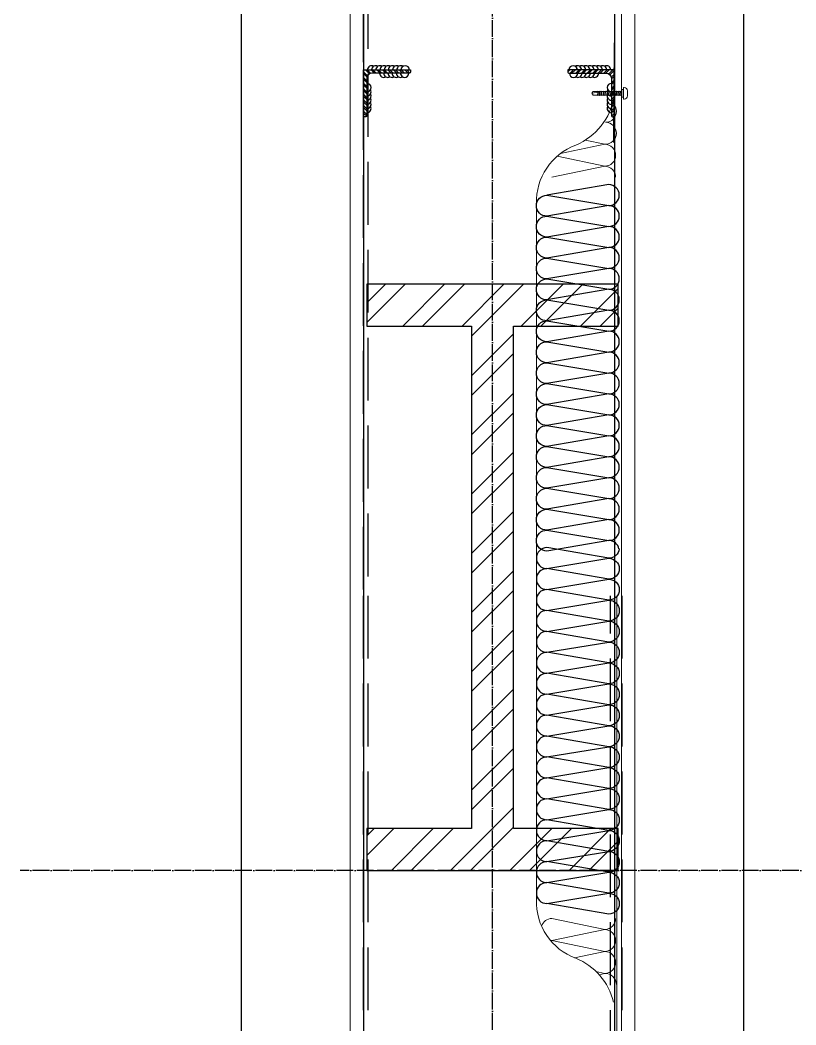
# Model space of a CAD drawing. Extents: x -1899985 to 1774885, y 556286 to 2175695.
# Drawn here: x -1481708 to -1480781, y 574323 to 575523 of the extents above; entities that cross this region are included whole.
import ezdxf
from ezdxf.xclip import XClip

# ---------------------------------------------------------------- set-up
doc = ezdxf.new("R2010")
doc.units = 0
doc.header["$LTSCALE"] = 10
doc.header["$MEASUREMENT"] = 0
doc.header["$XCLIPFRAME"] = 0
doc.linetypes.add('20剖面图$0$DOTE', pattern=[2.4200000000000004, 2, -0.2, 0.02, -0.2])
doc.linetypes.add('20剖面图$0$ZN-DASH', pattern=[0.35, 0.25, -0.1])
for name, color, linetype in [('20剖面图$0$!ZN1-填充-8', 8, 'Continuous'), ('20剖面图$0$!ZN4-焊缝-8', 8, 'Continuous'), ('20剖面图$0$!ZN5-钢材投影-40', 40, 'Continuous'), ('20剖面图$0$!ZN5-钢材断面-2', 2, 'Continuous'), ('20剖面图$0$!ZN6-虚线-8', 8, '20剖面图$0$ZN-DASH'), ('20剖面图$0$A-AXIS-DOTE', 14, '20剖面图$0$DOTE'), ('20剖面图$0$A-LIN-V', 9, 'Continuous'), ('20剖面图$0$COLUMN', 9, 'Continuous'), ('20剖面图$0$Fill', 8, 'Continuous'), ('20剖面图$0$建-墙-填充', 8, 'Continuous'), ('20剖面图$0$建-柱-钢', 9, 'Continuous'), ('A-LIN-V', 9, 'Continuous')]:
    doc.layers.add(name, color=color, linetype=linetype)
doc.layers.add('20剖面图$0$0_INSULATION', color=252, linetype='Continuous', lineweight=9, transparency=0.2)
doc.layers.add('20剖面图$0$0_SCREW RIVET', color=4, linetype='Continuous', lineweight=15)
doc.layers.add('20剖面图$0$彩钢板', color=6, linetype='Continuous', lineweight=15)

# ---------------------------------------------------------------- blocks, each defined once
blk = doc.blocks.new('20剖面图$0$G$C845E5159')
at = {"layer": '20剖面图$0$COLUMN'}
blk.add_lwpolyline([(300.0000000009313, 699.9999999990687), (300.0000000006985, -11000.00000000093), (-299.9999999993015, -11000.00000000093), (-299.9999999995343, 699.9999999990687), (300.0000000009313, 699.9999999990687)], dxfattribs=at)
blk = doc.blocks.new('20剖面图$0$2342432')
at = {"layer": '20剖面图$0$0_INSULATION'}
for p, q in [((-1752476.222162217, 571392.5077114896), (-1752487.106872022, 571390.2451245631)), ((-1752483.533879833, 571394.0249372249), (-1752476.222162217, 571392.5077114896)), ((-1752512.567488662, 571373.8285616783), (-1752476.217608388, 571366.2857411366)), ((-1752476.217608388, 571366.2857411366), (-1752539.343846043, 571353.1637927708)), ((-1752539.343846043, 571353.1637927708), (-1752476.21305456, 571340.0637707837)), ((-1752476.21305456, 571340.0637707837), (-1752539.339292215, 571326.9418224179)), ((-1752557.82251229, 570885.4520361924), (-1752557.82251229, 571304.499488759)), ((-1752557.82251229, 571298.9105479163), (-1752557.82251229, 570885.4520361924)), ((-1752557.82251229, 570473.2973347078), (-1752557.82251229, 570885.4520361924)), ((-1752539.393938156, 570441.6054666529), (-1752476.263146673, 570428.5054446658)), ((-1752476.263146673, 570428.5054446658), (-1752533.280449516, 570416.653350645)), ((-1752529.075160942, 570413.2432324134), (-1752476.258592844, 570402.2834743129)), ((-1752476.258592844, 570402.2834743129), (-1752499.786543443, 570397.392757483))]:
    blk.add_line(p, q, dxfattribs=at)
for centre, radius, start, end in [((-1752539.406364597, 571444.6588107727), 75.75861058733942, 292.1666433691794, 346.2521164814142), ((-1752485.854372671, 571306.9565950143), 72.01007215283161, 110.2875112846233, 181.9554091079993), ((-1752485.854372671, 570470.8402284525), 72.0100721528292, 178.0445908920007, 249.7124887153767), ((-1752540.959601969, 570332.4043017481), 77.0328910046967, 9.827985264069547, 66.96933935180967)]:
    blk.add_arc(centre, radius, start, end, dxfattribs=at)
at = {"layer": '20剖面图$0$0_INSULATION', "extrusion": (0, 0, -1)}
for centre, major_axis, ratio, start_param, end_param in [((-1752475.473387921, 571405.8577878777), (-8.381229425083259, -10.65084468578086), 0.9607585218752868, 4.082779993727787, 5.653576320523127), ((-1752476.219885302, 571379.396726313), (-0.002276914641104071, 13.11098517646307), 0.98825321593543, 3.22430970811638e-11, 1.570796326826422), ((-1752476.219885302, 571379.396726313), (-0.002276913998807523, 13.11098517644863), 0.9882532159365272, 1.570796326776899, 3.141592653572465), ((-1752476.215331474, 571353.1747559601), (-0.002276914641104071, 13.11098517646307), 0.98825321593543, 3.22430970811638e-11, 1.570796326826422), ((-1752539.341569129, 571340.0528075944), (-0.002276913227591154, 13.11098517646332), 0.9882532159332102, 6.139661749825465, 6.283185307102736), ((-1752539.346122958, 571366.2747779473), (-0.002276913227591154, 13.11098517646332), 0.9882532159332102, 3.141592653512943, 3.269368162938339), ((-1752476.215331474, 571353.1747559601), (-0.002276913998807523, 13.11098517644863), 0.9882532159365272, 1.570796326776899, 3.141592653572465), ((-1752539.341569129, 571340.0528075944), (-0.002276913227591154, 13.11098517646332), 0.9882532159332102, 3.141592653512943, 4.40714468953711), ((-1752476.210777646, 571326.9527856073), (-0.002276914641104071, 13.11098517646307), 0.98825321593543, 3.22430970811638e-11, 1.570796326826422), ((-1752476.265423587, 570441.6164298422), (-0.002276913998807523, 13.11098517644863), 0.9882532159365272, 1.570796326776899, 3.141592653572465), ((-1752476.260869759, 570415.3944594894), (-0.002276914641104071, 13.11098517646307), 0.98825321593543, 3.22430970811638e-11, 1.570796326826422), ((-1752476.260869759, 570415.3944594894), (-0.002276913998807523, 13.11098517644863), 0.9882532159365272, 1.570796326776899, 3.141592653572465), ((-1752475.25631593, 570389.1724891365), (-0.002276913998807523, 13.11098517644863), 0.9882532159365272, 1.570796326776899, 3.141592653572465), ((-1752475.251762102, 570362.9505187835), (-0.002276914641104071, 13.11098517646307), 0.98825321593543, 3.22430970811638e-11, 1.570796326826422), ((-1752475.251762102, 570362.9505187835), (-0.002276913998807523, 13.11098517644863), 0.9882532159365272, 1.570796326776899, 2.416555155843697)]:
    blk.add_ellipse(centre, major_axis=major_axis, ratio=ratio, start_param=start_param, end_param=end_param, dxfattribs=at)
at = {"layer": '20剖面图$0$0_INSULATION', "extrusion": (0, 0, -0.9999999999999998)}
blk.add_ellipse((-1752475.505270505, 570388.9335664853), major_axis=(-8.385376775016718, 10.64778926701664), ratio=0.9607471217953485, start_param=0.6296547296342334, end_param=2.200451056428872, dxfattribs=at)
at = {"layer": '20剖面图$0$Fill'}
for points in [[(-1752459.074004782, 570885.4520361924, 0.385562676401207), (-1752471.513043955, 570896.7190299229), (-1752545.492588243, 570884.0489539708, -1), (-1752545.492588243, 570909.0489539708), (-1752471.513043955, 570896.7190299229, 1), (-1752471.513043955, 570921.7190299229), (-1752545.492588243, 570909.0489539708, -1), (-1752545.492588243, 570934.0489539708), (-1752471.513043955, 570921.7190299229, 1), (-1752471.513043955, 570946.7190299229), (-1752545.492588243, 570934.0489539708, -1), (-1752545.492588243, 570959.0489539708), (-1752471.513043955, 570946.7190299229, 1), (-1752471.513043955, 570971.7190299229), (-1752545.492588243, 570959.0489539708, -1), (-1752545.492588243, 570984.0489539708), (-1752471.513043955, 570971.7190299229, 1), (-1752471.513043955, 570996.7190299229), (-1752545.492588243, 570984.0489539708, -1), (-1752545.492588243, 571009.0489539708), (-1752471.513043955, 570996.7190299229, 1), (-1752471.513043955, 571021.7190299229), (-1752545.492588243, 571009.0489539708, -1), (-1752545.492588243, 571034.0489539708), (-1752471.513043955, 571021.7190299229, 1), (-1752471.513043955, 571046.7190299229), (-1752545.492588243, 571034.0489539708, -1), (-1752545.492588243, 571059.0489539708), (-1752471.513043955, 571046.7190299229, 1), (-1752471.513043955, 571071.7190299229), (-1752545.492588243, 571059.0489539708, -1), (-1752545.492588243, 571084.0489539708), (-1752471.513043955, 571071.7190299229, 1), (-1752471.513043955, 571096.7190299229), (-1752545.492588243, 571084.0489539708, -1), (-1752545.492588243, 571109.0489539708), (-1752471.513043955, 571096.7190299229, 1), (-1752471.513043955, 571121.7190299229), (-1752545.492588243, 571109.0489539708, -1), (-1752545.492588243, 571134.0489539708), (-1752471.513043955, 571121.7190299229, 1), (-1752471.513043955, 571146.7190299229), (-1752545.492588243, 571134.0489539708, -1), (-1752545.492588243, 571159.0489539708), (-1752471.513043955, 571146.7190299229, 1), (-1752471.513043955, 571171.7190299229), (-1752545.492588243, 571159.0489539708, -1), (-1752545.492588243, 571184.0489539708), (-1752471.513043955, 571171.7190299229, 1), (-1752471.513043955, 571196.7190299229), (-1752545.492588243, 571184.0489539708, -1), (-1752545.492588243, 571209.0489539708), (-1752471.513043955, 571196.7190299229, 1), (-1752471.513043955, 571221.7190299229), (-1752545.492588243, 571209.0489539708, -1), (-1752545.492588243, 571234.0489539708), (-1752471.513043955, 571221.7190299229, 1), (-1752471.513043955, 571246.7190299229), (-1752545.492588243, 571234.0489539708, -1), (-1752545.492588243, 571259.0489539708), (-1752471.513043955, 571246.7190299229, 1), (-1752471.513043955, 571271.7190299229), (-1752545.492588243, 571259.0489539708, -1), (-1752545.492588243, 571284.0489539708), (-1752471.513043955, 571271.7190299229, 1), (-1752471.513043955, 571296.7190299229), (-1752545.492588243, 571284.0489539708, -1), (-1752545.492588243, 571309.0489539708), (-1752471.513043955, 571296.7190299229, 1), (-1752471.513043955, 571321.7190299229), (-1752545.492588243, 571309.0489539708)], [(-1752459.273168057, 570885.4520361924, -0.3555469555555305), (-1752471.513043955, 570875.4888527013), (-1752545.492588243, 570888.1589286533, 1), (-1752545.492588243, 570863.1589286533), (-1752471.513043955, 570875.4888527013, -1), (-1752471.513043955, 570850.4888527013), (-1752545.492588243, 570863.1589286533, 1), (-1752545.492588243, 570838.1589286533), (-1752471.513043955, 570850.4888527013, -1), (-1752471.513043955, 570825.4888527013), (-1752545.492588243, 570838.1589286533, 1), (-1752545.492588243, 570813.1589286533), (-1752471.513043955, 570825.4888527013, -1), (-1752471.513043955, 570800.4888527013), (-1752545.492588243, 570813.1589286533, 1), (-1752545.492588243, 570788.1589286533), (-1752471.513043955, 570800.4888527013, -1), (-1752471.513043955, 570775.4888527013), (-1752545.492588243, 570788.1589286533, 1), (-1752545.492588243, 570763.1589286533), (-1752471.513043955, 570775.4888527013, -1), (-1752471.513043955, 570750.4888527013), (-1752545.492588243, 570763.1589286533, 1), (-1752545.492588243, 570738.1589286533), (-1752471.513043955, 570750.4888527013, -1), (-1752471.513043955, 570725.4888527013), (-1752545.492588243, 570738.1589286533, 1), (-1752545.492588243, 570713.1589286533), (-1752471.513043955, 570725.4888527013, -1), (-1752471.513043955, 570700.4888527013), (-1752545.492588243, 570713.1589286533, 1), (-1752545.492588243, 570688.1589286533), (-1752471.513043955, 570700.4888527013, -1), (-1752471.513043955, 570675.4888527013), (-1752545.492588243, 570688.1589286533, 1), (-1752545.492588243, 570663.1589286533), (-1752471.513043955, 570675.4888527013, -1), (-1752471.513043955, 570650.4888527013), (-1752545.492588243, 570663.1589286533, 1), (-1752545.492588243, 570638.1589286533), (-1752471.513043955, 570650.4888527013, -1), (-1752471.513043955, 570625.4888527013), (-1752545.492588243, 570638.1589286533, 1), (-1752545.492588243, 570613.1589286533), (-1752471.513043955, 570625.4888527013, -1), (-1752471.513043955, 570600.4888527013), (-1752545.492588243, 570613.1589286533, 1), (-1752545.492588243, 570588.1589286533), (-1752471.513043955, 570600.4888527013, -1), (-1752471.513043955, 570575.4888527013), (-1752545.492588243, 570588.1589286533, 1), (-1752545.492588243, 570563.1589286533), (-1752471.513043955, 570575.4888527013, -1), (-1752471.513043955, 570550.4888527013), (-1752545.492588243, 570563.1589286533, 1), (-1752545.492588243, 570538.1589286533), (-1752471.513043955, 570550.4888527013, -1), (-1752471.513043955, 570525.4888527013), (-1752545.492588243, 570538.1589286533, 1), (-1752545.492588243, 570513.1589286533), (-1752471.513043955, 570525.4888527013, -1), (-1752471.513043955, 570500.4888527013), (-1752545.492588243, 570513.1589286533, 1), (-1752545.492588243, 570488.1589286533), (-1752471.513043955, 570500.4888527013, -1), (-1752471.513043955, 570475.4888527013), (-1752545.492588243, 570488.1589286533, 1), (-1752545.492588243, 570463.1589286533), (-1752471.513043955, 570475.4888527013, -1), (-1752471.513043955, 570450.4888527013), (-1752545.492588243, 570463.1589286533)]]:
    blk.add_lwpolyline(points, format="xyb", dxfattribs=at)
blk = doc.blocks.new('20剖面图$0$ZN-角钢56X56X4')
at = {"layer": '20剖面图$0$!ZN1-填充-8'}
h = blk.add_hatch(dxfattribs=at)
h.set_pattern_fill('ANSI32', color=256, scale=0.5, style=0)
h.set_pattern_definition([(45, (0, 0), (-3.367596045400933, 3.367596045400933), []), (45, (2.245065, 0), (-3.367596045400933, 3.367596045400933), [])])
edge = h.paths.add_edge_path()
edge.add_line((0, 0), (-1.243449787580175e-14, 56))
edge.add_line((0, 56), (2.66666666666606, 56))
edge.add_arc((2.666666666665151, 54.66666666666515), 1.333333333334849, 359.99999999996095, 449.99999999996095, ccw=False)
edge.add_line((4, 54.66666666666424), (4.00000000000001, 10))
edge.add_arc((10, 10), 6, 180, 270)
edge.add_line((10, 4), (54.66666666666606, 4.00000000000001))
edge.add_arc((54.66666666666515, 2.666666666665151), 1.333333333334849, 359.99999999996095, 449.99999999996095, ccw=False)
edge.add_line((56, 2.666666666664241), (56, 0))
edge.add_line((56, 0), (0, -1.243449787580175e-14))
at = {"layer": '20剖面图$0$!ZN5-钢材断面-2'}
blk.add_lwpolyline([(0, 0), (0, 56), (2.66666666666606, 56, -0.4142135623730951), (4, 54.66666666666424), (4, 10, 0.4142135623730951), (10, 4), (54.66666666666606, 4, -0.4142135623730951), (56, 2.666666666664241), (56, 0), (0, 0)], format="xyb", dxfattribs=at)
blk = doc.blocks.new('20剖面图$0$G$CBF9D2CED')
at = {"layer": '20剖面图$0$建-墙-填充'}
h = blk.add_hatch(dxfattribs=at)
h.set_pattern_fill('金属', color=256, scale=20, style=0)
h.set_pattern_definition([(45, (0, 0), (-35.35533905932738, 35.35533905932738), []), (45, (23.570226, 0), (-35.35533905932738, 35.35533905932738), [])])
h.paths.add_polyline_path([(-150.0000014852267, 2.117594704031944e-07), (-150.0000014852267, -49.99999992363155), (-25, -50), (-24.99999997392297, -649.9999995322432), (-150.0000006088521, -649.9999998990679), (-150.0000004386529, -700.0000004129251), (150.000001758337, -700.0000000594882), (150.0000015965197, -650.0000006910414), (24.99999989033677, -650.0000002298038), (25, -50), (149.9999985147733, -49.99999992363155), (149.9999985147733, 7.636845111846924e-08)])
at = {"layer": '20剖面图$0$建-柱-钢'}
for p, q in [((-150.0000014852267, 2.117594704031944e-07), (-150.0000014852267, -49.99999992363155)), ((149.9999985147733, 7.636845111846924e-08), (-150.0000014852267, 2.117594704031944e-07)), ((149.9999985147733, -49.99999992363155), (149.9999985147733, 7.636845111846924e-08)), ((-150.0000014852267, -49.99999992363155), (-25, -50)), ((-25, -50), (-24.99999997392297, -649.9999995322432)), ((24.99999989033677, -650.0000002298038), (25, -50)), ((25, -50), (149.9999985147733, -49.99999992363155)), ((-24.99999997392297, -649.9999995322432), (-150.0000006088521, -649.9999998990679)), ((-150.0000006088521, -649.9999998990679), (-150.0000004386529, -700.0000004129251)), ((150.0000015965197, -650.0000006910414), (24.99999989033677, -650.0000002298038)), ((150.000001758337, -700.0000000594882), (150.0000015965197, -650.0000006910414)), ((-150.0000004386529, -700.0000004129251), (150.000001758337, -700.0000000594882))]:
    blk.add_line(p, q, dxfattribs=at)
blk = doc.blocks.new('20剖面图')
at = {"layer": '20剖面图$0$!ZN4-焊缝-8', "color": 8, "ltscale": 20}
for centre, radius, start, end in [((-1481287.697494952, 575463.4520262489), 4.999999999990565, 60.00000000002999, 180), ((-1481282.697494952, 575463.4520262489), 4.999999999990565, 60.00000000002999, 180), ((-1481282.697494952, 575463.4520262489), 4.999999999985448, 119.99999999997, 180), ((-1481277.697494952, 575463.4520262489), 4.999999999990565, 60.00000000002999, 180), ((-1481277.697494952, 575463.4520262489), 4.999999999985448, 119.99999999997, 180), ((-1481272.697494952, 575463.4520262489), 4.999999999990565, 60.00000000002999, 180), ((-1481272.697494952, 575463.4520262489), 4.999999999985448, 119.99999999997, 180), ((-1481267.697494952, 575463.4520262489), 4.999999999990565, 60.00000000002999, 180), ((-1481267.697494952, 575463.4520262489), 4.999999999985448, 119.99999999997, 180), ((-1481262.697494952, 575463.4520262489), 4.999999999990565, 60.00000000002999, 180), ((-1481262.697494952, 575463.4520262489), 4.999999999985448, 119.99999999997, 180), ((-1481257.697494952, 575463.4520262489), 4.999999999990565, 60.00000000002999, 180), ((-1481257.697494952, 575463.4520262489), 4.999999999985448, 119.99999999997, 180), ((-1481252.697494952, 575463.4520262489), 4.999999999990565, 60.00000000002999, 180), ((-1481252.697494952, 575463.4520262489), 5, 119.99999999997, 180), ((-1481247.697494952, 575463.4520262489), 5, 0, 180), ((-1481247.697494952, 575463.4520262489), 5, 119.99999999997, 180), ((-1481047.043847408, 575463.4520262489), 5, 0, 180), ((-1481042.043847408, 575463.4520262489), 4.999999999990565, 0, 119.99999999997), ((-1481047.043847408, 575463.4520262489), 5, 0, 60.00000000002999), ((-1481037.043847408, 575463.4520262489), 4.999999999990565, 0, 119.99999999997), ((-1481042.043847408, 575463.4520262489), 5, 0, 60.00000000002999), ((-1481032.043847408, 575463.4520262489), 4.999999999990565, 0, 119.99999999997), ((-1481037.043847408, 575463.4520262489), 4.999999999985448, 0, 60.00000000002999), ((-1481027.043847408, 575463.4520262489), 4.999999999990565, 0, 119.99999999997), ((-1481032.043847408, 575463.4520262489), 4.999999999985448, 0, 60.00000000002999), ((-1481022.043847408, 575463.4520262489), 4.999999999990565, 0, 119.99999999997), ((-1481027.043847408, 575463.4520262489), 4.999999999985448, 0, 60.00000000002999), ((-1481017.043847408, 575463.4520262489), 4.999999999990565, 0, 119.99999999997), ((-1481022.043847408, 575463.4520262489), 4.999999999985448, 0, 60.00000000002999), ((-1481012.043847408, 575463.4520262489), 4.999999999990565, 0, 119.99999999997), ((-1481017.043847408, 575463.4520262489), 4.999999999985448, 0, 60.00000000002999), ((-1481007.043847408, 575463.4520262489), 4.999999999990565, 0, 119.99999999997), ((-1481012.043847408, 575463.4520262489), 4.999999999985448, 0, 60.00000000002999), ((-1481273.289581826, 575459.4520262489), 4.999999999990565, 180, 299.99999999997), ((-1481268.289581826, 575459.4520262489), 4.999999999990565, 180, 299.99999999997), ((-1481268.289581826, 575459.4520262489), 5, 180, 240.00000000003), ((-1481263.289581826, 575459.4520262489), 4.999999999990565, 180, 299.99999999997), ((-1481263.289581826, 575459.4520262489), 5, 180, 240.00000000003), ((-1481258.289581826, 575459.4520262489), 4.999999999990565, 180, 299.99999999997), ((-1481258.289581826, 575459.4520262489), 5, 180, 240.00000000003), ((-1481253.289581826, 575459.4520262489), 4.999999999990565, 180, 299.99999999997), ((-1481253.289581826, 575459.4520262489), 5, 180, 240.00000000003), ((-1481248.289581826, 575459.4520262489), 5, 180, 0), ((-1481248.289581826, 575459.4520262489), 5, 180, 240.00000000003), ((-1481046.451760534, 575459.4520262489), 5, 180, 0), ((-1481046.451760534, 575459.4520262489), 5, 299.99999999997, 0), ((-1481041.451760534, 575459.4520262489), 4.999999999990565, 240.00000000003, 0), ((-1481041.451760534, 575459.4520262489), 5, 299.99999999997, 0), ((-1481036.451760534, 575459.4520262489), 4.999999999990565, 240.00000000003, 0), ((-1481036.451760534, 575459.4520262489), 5, 299.99999999997, 0), ((-1481031.451760534, 575459.4520262489), 4.999999999990565, 240.00000000003, 0), ((-1481031.451760534, 575459.4520262489), 5, 299.99999999997, 0), ((-1481026.451760534, 575459.4520262489), 4.999999999990565, 240.00000000003, 0), ((-1481026.451760534, 575459.4520262489), 5, 299.99999999997, 0), ((-1481021.451760534, 575459.4520262489), 4.999999999990565, 240.00000000003, 0), ((-1481293.37067118, 575442.2567130795), 5, 270, 90), ((-1481293.37067118, 575442.2567130795), 4.999999999985448, 270, 330.0000000023367), ((-1481293.37067118, 575437.2567130795), 4.999999999990565, 270, 29.99999999766325), ((-1481001.37067118, 575442.2567130795), 5, 90, 270), ((-1481001.37067118, 575437.2567130795), 4.999999999990565, 150.0000000023368, 270), ((-1481001.37067118, 575442.2567130795), 4.999999999985448, 209.9999999976632, 270), ((-1481293.37067118, 575437.2567130795), 4.999999999985448, 270, 330.0000000023367), ((-1481293.37067118, 575432.2567130795), 4.999999999990565, 270, 29.99999999766325), ((-1481293.37067118, 575432.2567130795), 4.999999999985448, 270, 330.0000000023367), ((-1481293.37067118, 575427.2567130795), 4.999999999990565, 270, 29.99999999766325), ((-1481293.37067118, 575427.2567130795), 4.999999999985448, 270, 330.0000000023367), ((-1481293.37067118, 575422.2567130795), 4.999999999990565, 270, 29.99999999766325), ((-1481001.37067118, 575432.2567130795), 4.999999999990565, 150.0000000023368, 270), ((-1481001.37067118, 575427.2567130795), 4.999999999990565, 150.0000000023368, 270), ((-1481001.37067118, 575422.2567130795), 4.999999999990565, 150.0000000023368, 270), ((-1481001.37067118, 575437.2567130795), 4.999999999985448, 209.9999999976632, 270), ((-1481001.37067118, 575432.2567130795), 4.999999999985448, 209.9999999976632, 270), ((-1481001.37067118, 575427.2567130795), 4.999999999985448, 209.9999999976632, 270), ((-1481293.37067118, 575422.2567130795), 4.999999999985448, 270, 330.0000000023367), ((-1481293.37067118, 575417.2567130795), 4.999999999990565, 270, 29.99999999766325), ((-1481001.37067118, 575417.2567130795), 4.999999999990565, 150.0000000023368, 270), ((-1481001.37067118, 575422.2567130795), 4.999999999985448, 209.9999999976632, 270)]:
    blk.add_arc(centre, radius, start, end, dxfattribs=at)
at = {"layer": '20剖面图$0$!ZN5-钢材投影-40'}
for p, q in [((-1481297.370668752, 577964.4703352874), (-1481297.370671183, 574835.4520262489)), ((-1480997.370671183, 574835.4520262489), (-1480997.370668772, 577937.8994115869)), ((-1481297.37067118, 574835.4520262489), (-1481297.370671181, 573635.4520262489)), ((-1480997.370671181, 573635.4520262489), (-1480997.37067118, 574835.4520262489))]:
    blk.add_line(p, q, dxfattribs=at)
at = {"layer": '20剖面图$0$!ZN6-虚线-8', "ltscale": 30}
for p, q in [((-1481292.37066874, 577978.5626079672), (-1481292.370671183, 574835.4520262489)), ((-1481297.970668752, 577962.779262567), (-1481297.97067118, 574835.4520262489)), ((-1481297.97067118, 574835.4520262489), (-1481297.97067118, 573635.4520262489)), ((-1481292.37067118, 574835.4520262489), (-1481292.370671181, 573635.4520262489)), ((-1481002.370671181, 573635.4520262489), (-1481002.37067118, 574835.4520262489)), ((-1480988.77067118, 574835.4520262489), (-1480988.77067118, 573635.4520262489))]:
    blk.add_line(p, q, dxfattribs=at)
at = {"layer": '20剖面图$0$0_INSULATION'}
for p, q in [((-1480998.789163636, 575376.6547661719), (-1480998.028185777, 575495.5530965652)), ((-1480994.793502054, 574835.4520262489), (-1480994.793502054, 573635.4520262489))]:
    blk.add_line(p, q, dxfattribs=at)
at = {"layer": '20剖面图$0$0_SCREW RIVET'}
for p, q in [((-1481024.77067118, 575435.4520262489), (-1481022.969573916, 575437.7027338069)), ((-1481017.565446135, 575437.7020262489), (-1481022.970140129, 575437.7020262489)), ((-1481015.357112235, 575437.7020262916), (-1481017.063529892, 575437.7020262488)), ((-1481013.148779046, 575437.7020252307), (-1481014.855196094, 575437.7020251289)), ((-1481010.940445755, 575437.7020253325), (-1481012.646862803, 575437.7020252307)), ((-1481008.732112464, 575437.7020254344), (-1481010.438529512, 575437.7020253325)), ((-1481006.523779173, 575437.7020255361), (-1481008.230196221, 575437.7020254344)), ((-1481004.315445882, 575437.702025638), (-1481006.02186293, 575437.7020255361)), ((-1481002.10711259, 575437.7020257397), (-1481003.813529639, 575437.702025638)), ((-1480999.898779299, 575437.7020258416), (-1481001.605196347, 575437.7020257397)), ((-1480997.690446008, 575437.7020259434), (-1480999.396863056, 575437.7020258416)), ((-1480995.482112717, 575437.7020260452), (-1480997.188529765, 575437.7020259434)), ((-1480993.273779426, 575437.702026147), (-1480994.980196474, 575437.7020260452)), ((-1480991.065446135, 575437.7020262488), (-1480992.771863183, 575437.702026147)), ((-1480988.77067118, 575437.7020262489), (-1480990.563529892, 575437.7020262488)), ((-1481022.971202108, 575433.2020262489), (-1481024.77067118, 575435.4520262489)), ((-1481017.959797633, 575433.2020262489), (-1481022.971202108, 575433.2020262489)), ((-1481015.751463734, 575433.2020262916), (-1481017.45788139, 575433.2020262488)), ((-1481013.543130545, 575433.2020252307), (-1481015.249547593, 575433.2020251289)), ((-1481011.334797254, 575433.2020253325), (-1481013.041214302, 575433.2020252307)), ((-1481009.126463962, 575433.2020254344), (-1481010.832881011, 575433.2020253325)), ((-1481006.918130671, 575433.2020255361), (-1481008.624547719, 575433.2020254344)), ((-1481004.70979738, 575433.202025638), (-1481006.416214428, 575433.2020255361)), ((-1481002.501464089, 575433.2020257397), (-1481004.207881137, 575433.202025638)), ((-1481000.293130798, 575433.2020258416), (-1481001.999547846, 575433.2020257397)), ((-1480998.084797507, 575433.2020259434), (-1480999.791214555, 575433.2020258416)), ((-1480995.876464216, 575433.2020260452), (-1480997.582881264, 575433.2020259434)), ((-1480993.668130924, 575433.202026147), (-1480995.374547973, 575433.2020260452)), ((-1480991.459797633, 575433.2020262489), (-1480993.166214681, 575433.202026147)), ((-1480988.77067118, 575433.2020262489), (-1480990.95788139, 575433.2020262488))]:
    blk.add_line(p, q, dxfattribs=at)
for points in [[(-1481024.77067118, 575435.4520262489), (-1481016.14484628, 575436.7959801038), (-1481017.579117015, 575437.4340293311), (-1481017.613596637, 575437.4046480778), (-1481018.076566742, 575437.7022598392)], [(-1481017.156746356, 575436.6383201671), (-1481017.45788139, 575433.2020262488), (-1481017.752656345, 575432.7020262489), (-1481017.959797633, 575433.2020262489), (-1481017.665610547, 575436.5590361566)], [(-1481017.105480033, 575437.2233273323), (-1481017.063529892, 575437.7020262488), (-1481017.27067118, 575438.2020262489), (-1481017.565446135, 575437.7020262489), (-1481017.589723752, 575437.4249909719)]]:
    blk.add_lwpolyline(points, dxfattribs=at)
for points in [[(-1481015.751463836, 575433.2020251289), (-1481015.357112337, 575437.7020251289), (-1481015.062337383, 575438.2020251289), (-1481014.855196094, 575437.7020251289), (-1481015.249547593, 575433.2020251289), (-1481015.544322548, 575432.7020251289)], [(-1481013.543130545, 575433.2020252307), (-1481013.148779046, 575437.7020252307), (-1481012.854004092, 575438.2020252307), (-1481012.646862803, 575437.7020252307), (-1481013.041214302, 575433.2020252307), (-1481013.335989256, 575432.7020252307)], [(-1481011.334797254, 575433.2020253325), (-1481010.940445755, 575437.7020253325), (-1481010.6456708, 575438.2020253325), (-1481010.438529512, 575437.7020253325), (-1481010.832881011, 575433.2020253325), (-1481011.127655965, 575432.7020253325)], [(-1481009.126463962, 575433.2020254344), (-1481008.732112464, 575437.7020254344), (-1481008.437337509, 575438.2020254344), (-1481008.230196221, 575437.7020254344), (-1481008.624547719, 575433.2020254344), (-1481008.919322674, 575432.7020254344)], [(-1481006.918130671, 575433.2020255362), (-1481006.523779173, 575437.7020255361), (-1481006.229004218, 575438.2020255361), (-1481006.02186293, 575437.7020255361), (-1481006.416214428, 575433.2020255361), (-1481006.710989383, 575432.7020255361)], [(-1481004.70979738, 575433.202025638), (-1481004.315445882, 575437.702025638), (-1481004.020670927, 575438.202025638), (-1481003.813529639, 575437.702025638), (-1481004.207881137, 575433.202025638), (-1481004.502656092, 575432.702025638)], [(-1481002.501464089, 575433.2020257398), (-1481002.10711259, 575437.7020257397), (-1481001.812337636, 575438.2020257397), (-1481001.605196347, 575437.7020257397), (-1481001.999547846, 575433.2020257397), (-1481002.294322801, 575432.7020257397)], [(-1481000.293130798, 575433.2020258416), (-1480999.898779299, 575437.7020258416), (-1480999.604004345, 575438.2020258416), (-1480999.396863056, 575437.7020258416), (-1480999.791214555, 575433.2020258416), (-1481000.085989509, 575432.7020258416)], [(-1480998.084797507, 575433.2020259434), (-1480997.690446008, 575437.7020259434), (-1480997.395671053, 575438.2020259434), (-1480997.188529765, 575437.7020259434), (-1480997.582881264, 575433.2020259434), (-1480997.877656218, 575432.7020259434)], [(-1480995.876464216, 575433.2020260452), (-1480995.482112717, 575437.7020260452), (-1480995.187337762, 575438.2020260452), (-1480994.980196474, 575437.7020260452), (-1480995.374547973, 575433.2020260452), (-1480995.669322927, 575432.7020260452)], [(-1480993.668130924, 575433.202026147), (-1480993.273779426, 575437.702026147), (-1480992.979004471, 575438.202026147), (-1480992.771863183, 575437.702026147), (-1480993.166214681, 575433.202026147), (-1480993.460989636, 575432.702026147)], [(-1480991.459797633, 575433.2020262489), (-1480991.065446135, 575437.7020262488), (-1480990.77067118, 575438.2020262488), (-1480990.563529892, 575437.7020262488), (-1480990.95788139, 575433.2020262488), (-1480991.252656345, 575432.7020262488)], [(-1480986.77067118, 575430.9520262488), (-1480986.77067118, 575439.9520262488), (-1480988.77067118, 575439.9520262489), (-1480988.77067118, 575430.9520262488)]]:
    blk.add_lwpolyline(points, close=True, dxfattribs=at)
blk.add_lwpolyline([(-1480986.034980421, 575428.4520262489, 0.4142135623730904), (-1480982.034980421, 575432.4520262488), (-1480982.034980421, 575438.4520262488, 0.4142135623731018), (-1480986.034980421, 575442.4520262489), (-1480986.02067118, 575442.4520262488), (-1480986.77067118, 575442.4520262488), (-1480986.77067118, 575428.4520262488), (-1480986.02067118, 575428.4520262488)], format="xyb", close=True, dxfattribs=at)
at = {"layer": '20剖面图$0$A-AXIS-DOTE'}
for p, q in [((-1481143.37067118, 565072.8092689125), (-1481143.37067118, 585145.9772769113)), ((-1480390.048577429, 574507.4520261461), (-1481707.653927826, 574507.4520261461))]:
    blk.add_line(p, q, dxfattribs=at)
at = {"layer": '20剖面图$0$彩钢板'}
for p, q in [((-1481297.370668751, 577964.4703352888), (-1481297.37067118, 574835.4520262489)), ((-1481313.370668772, 577937.8994115869), (-1481313.37067118, 574835.4520262489)), ((-1480989.370668772, 577937.8994115869), (-1480989.37067118, 574835.4520262489)), ((-1480973.370668772, 577937.8994115869), (-1480973.37067118, 574835.4520262489)), ((-1481313.37067118, 574835.4520262489), (-1481313.37067118, 573635.4520262489)), ((-1481297.37067118, 574835.4520262489), (-1481297.37067118, 573635.4520262489)), ((-1480989.37067118, 574835.4520262489), (-1480989.37067118, 573635.4520262489)), ((-1480973.37067118, 574835.4520262489), (-1480973.37067118, 573635.4520262489))]:
    blk.add_line(p, q, dxfattribs=at)
at = {"layer": '20剖面图$0$!ZN5-钢材断面-2', "extrusion": (0, 0, -1), "xscale": -1, "zscale": -1, "rotation": 90}
blk.add_blockref('20剖面图$0$ZN-角钢56X56X4', (1481297.37067118, 575463.4520262489), dxfattribs=at)
at = {"layer": '20剖面图$0$!ZN5-钢材断面-2', "extrusion": (0, 0, -1), "zscale": -1, "rotation": 270}
blk.add_blockref('20剖面图$0$ZN-角钢56X56X4', (1480997.37067118, 575463.4520262489), dxfattribs=at)
at = {"layer": '20剖面图$0$A-LIN-V'}
ref = blk.add_blockref('20剖面图$0$G$C845E5159', (-1481143.370671181, 579257.4520265918), dxfattribs=at)
XClip(ref).set_block_clipping_path([(-1212.3866562452167, -12616.007963195676), (3210.287215555785, -1319.5526150048245)])
at = {"layer": '20剖面图$0$A-LIN-V', "xscale": -1, "rotation": 180}
blk.add_blockref('20剖面图$0$2342432', (271467.0290102363, 1145776.904062442), dxfattribs=at)
at = {"layer": '20剖面图$0$A-LIN-V'}
blk.add_blockref('20剖面图$0$G$CBF9D2CED', (-1481143.37067184, 575207.4520263355), dxfattribs=at)

msp = doc.modelspace()

# ---------------------------------------------------------------- block references
at = {"layer": 'A-LIN-V'}
msp.add_blockref('20剖面图', (0, 0), dxfattribs=at)

doc.saveas('drawing.dxf')
